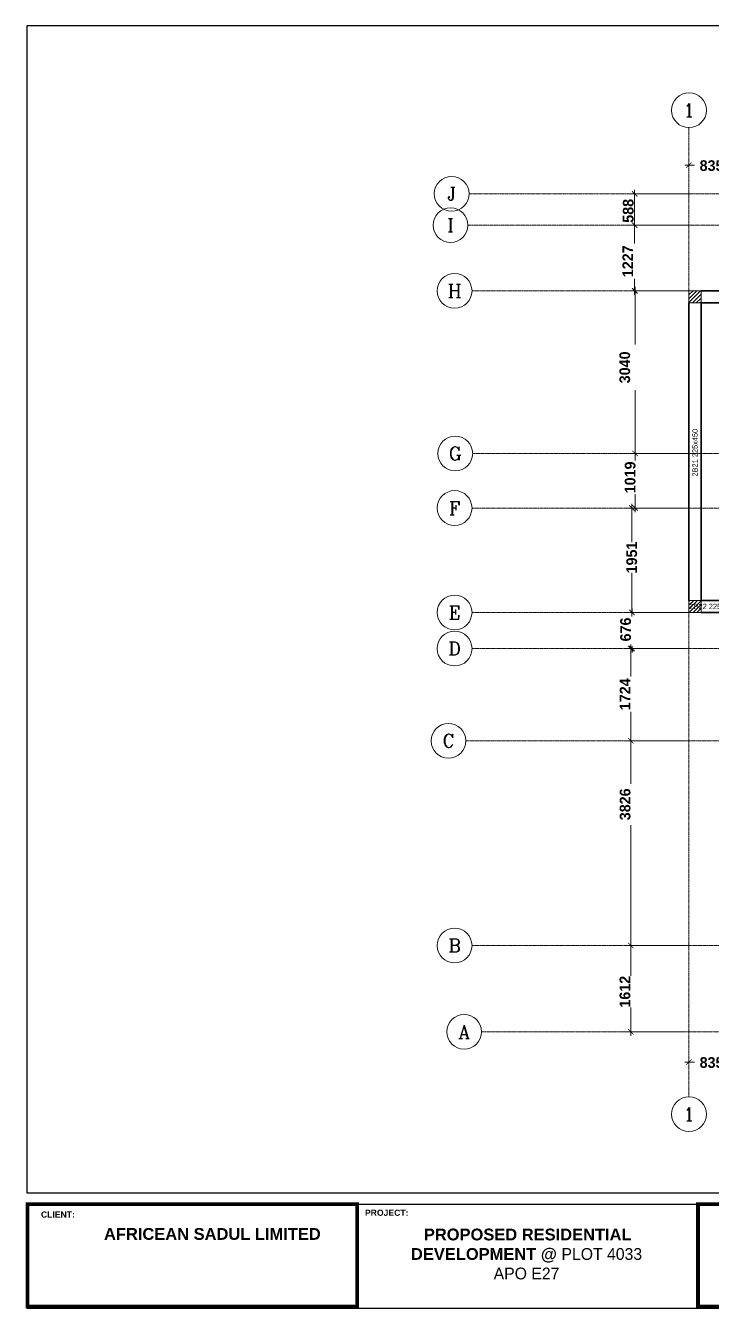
# Model space of a CAD drawing. Header units: inches. Extents: x 23 to 2032867, y 13 to 664695.
# Drawn here: x 1952466 to 1965281, y 347086 to 371059 of the extents above; entities that cross this region are included whole.
import ezdxf
from ezdxf.enums import TextEntityAlignment as Align

# ---------------------------------------------------------------- set-up
doc = ezdxf.new("R2010")
doc.units = ezdxf.units.IN
doc.header["$MEASUREMENT"] = 0
doc.linetypes.add('CENTER2', pattern=[0.7, 0.5, -0.1, 0, -0.1])
for name, color, linetype in [('Annotation - Text', 7, 'Continuous'), ('BEAM', 5, 'Continuous'), ('Dimensioning - General', 7, 'Continuous'), ('dimensions', 1, 'Continuous'), ('F5', 5, 'Continuous')]:
    doc.layers.add(name, color=color, linetype=linetype)
for name, color, linetype, lineweight in [('Axis_1', 8, 'CENTER2', 0), ('Axis_2', 8, 'CENTER2', 0), ('AxisBalloons_1', 150, 'ByLayer', 0), ('AxisBalloons_2', 150, 'ByLayer', 0), ('AxisText_1', 18, 'ByLayer', 0), ('AxisText_2', 18, 'ByLayer', 0), ('BeamText', 96, 'ByLayer', 0), ('ColHatch', 11, 'ByLayer', 0), ('Column', 1, 'ByLayer', 0)]:
    doc.layers.add(name, color=color, linetype=linetype, lineweight=lineweight)
doc.styles.add('AxisText_1', font='ROMANC', dxfattribs={"height": 50})
doc.styles.add('AxisText_2', font='ROMANC', dxfattribs={"height": 50})
doc.styles.add('BeamText', font='TXT', dxfattribs={"height": 1000})
doc.styles.add('City', font='cityb___.ttf', dxfattribs={"height": 200})
doc.styles.add('GENERATED_STYLE_3', font='arialbd.ttf')
doc.styles.get("Standard").update_dxf_attribs({"font": 'arial.ttf'})
doc.dimstyles.new('Copy of atus', dxfattribs={"dimtxt": 250, "dimasz": 100, "dimexe": 100, "dimexo": 100, "dimgap": 100, "dimtad": 1, "dimdec": 0, "dimdsep": 46, "dimtxsty": 'City', "dimblk1": 'ARCHTICK', "dimblk2": 'ARCHTICK', "dimsah": 1, "dimcen": 0, "dimdle": 75, "dimclrd": 6, "dimclre": 6, "dimclrt": 5, "dimadec": 0, "dimazin": 0, "dimtfac": 1, "dimtdec": 0, "dimtix": 1, "dimtmove": 2, "dimatfit": 3, "dimldrblk": 'ARCHTICK', "dimfxl": 100, "dimtolj": 1, "dimtzin": 0, "dimlwd": 5, "dimlwe": 5, "dimarcsym": 0})

# ---------------------------------------------------------------- blocks, each defined once
blk = doc.blocks.new('_ArchTick')
at = {"color": 0, "linetype": 'ByBlock', "const_width": 0.15}
blk.add_lwpolyline([(-0.5, -0.5), (0.5, 0.5)], dxfattribs=at)
blk = doc.blocks.new('*D248')
at = {"layer": 'Defpoints', "color": 0, "linetype": 'Continuous', "transparency": 16777216}
for p in [(1964863, 368455), (1965699, 368453), (1965699, 368384)]:
    blk.add_point(p, dxfattribs=at)
at = {"layer": 'Dimensioning - General', "color": 6, "lineweight": 5, "transparency": 16777216}
for p, q in [((1965699, 368484), (1965699, 368553)), ((1964863, 368355), (1964863, 368353))]:
    blk.add_line(p, q, dxfattribs=at)
at = {"layer": 'Dimensioning - General', "color": 6, "linetype": 'Continuous', "lineweight": 5, "transparency": 16777216}
for p, q in [((1964788, 368453), (1964968, 368453)), ((1965774, 368453), (1965601, 368453))]:
    blk.add_line(p, q, dxfattribs=at)
at = {"layer": 'Dimensioning - General', "color": 6, "linetype": 'Continuous', "lineweight": 5, "transparency": 16777216, "xscale": 100, "yscale": 100, "zscale": 100, "rotation": 180}
blk.add_blockref('_ArchTick', (1964863, 368453), dxfattribs=at)
at = {"layer": 'Dimensioning - General', "color": 6, "linetype": 'Continuous', "lineweight": 5, "transparency": 16777216, "xscale": 100, "yscale": 100, "zscale": 100}
blk.add_blockref('_ArchTick', (1965699, 368453), dxfattribs=at)
at = {"layer": 'Dimensioning - General', "color": 5, "linetype": 'Continuous', "lineweight": 20, "transparency": 16777216, "insert": (1965285, 368442), "char_height": 200, "attachment_point": 5, "style": 'City'}
blk.add_mtext('\\A1;835', dxfattribs=at)
blk = doc.blocks.new('*D254')
at = {"layer": 'Defpoints', "color": 0, "linetype": 'Continuous', "transparency": 16777216}
for p in [(1963847, 367917), (1964963, 367917), (1964863, 367330)]:
    blk.add_point(p, dxfattribs=at)
at = {"layer": 'Dimensioning - General', "color": 6, "linetype": 'Continuous', "lineweight": 5, "transparency": 16777216}
blk.add_line((1963847, 367255), (1963847, 367992), dxfattribs=at)
at = {"layer": 'Dimensioning - General', "color": 6, "lineweight": 5, "transparency": 16777216}
for p, q in [((1964863, 367917), (1963747, 367917)), ((1964763, 367330), (1963747, 367330))]:
    blk.add_line(p, q, dxfattribs=at)
at = {"layer": 'Dimensioning - General', "color": 6, "linetype": 'Continuous', "lineweight": 5, "transparency": 16777216, "xscale": 100, "yscale": 100, "zscale": 100}
for p, rotation in [((1963847, 367917), 90), ((1963847, 367330), 270)]:
    blk.add_blockref('_ArchTick', p, dxfattribs=dict(at, rotation=rotation))
at = {"layer": 'Dimensioning - General', "color": 5, "linetype": 'Continuous', "lineweight": 20, "transparency": 16777216, "insert": (1963728, 367598), "char_height": 200, "attachment_point": 5, "rotation": 90, "style": 'City'}
blk.add_mtext('\\A1;588', dxfattribs=at)
blk = doc.blocks.new('*D255')
at = {"layer": 'Defpoints', "color": 0, "linetype": 'Continuous', "transparency": 16777216}
for p in [(1963847, 367330), (1964963, 367330), (1964863, 366103)]:
    blk.add_point(p, dxfattribs=at)
at = {"layer": 'Dimensioning - General', "color": 6, "lineweight": 5, "transparency": 16777216}
for p, q in [((1964863, 367330), (1963747, 367330)), ((1964763, 366103), (1963747, 366103))]:
    blk.add_line(p, q, dxfattribs=at)
at = {"layer": 'Dimensioning - General', "color": 6, "linetype": 'Continuous', "lineweight": 5, "transparency": 16777216}
for p, q in [((1963847, 367405), (1963847, 366985)), ((1963847, 366028), (1963847, 366324))]:
    blk.add_line(p, q, dxfattribs=at)
at = {"layer": 'Dimensioning - General', "color": 6, "linetype": 'Continuous', "lineweight": 5, "transparency": 16777216, "xscale": 100, "yscale": 100, "zscale": 100}
for p, rotation in [((1963847, 367330), 90), ((1963847, 366103), 270)]:
    blk.add_blockref('_ArchTick', p, dxfattribs=dict(at, rotation=rotation))
at = {"layer": 'Dimensioning - General', "color": 5, "linetype": 'Continuous', "lineweight": 20, "transparency": 16777216, "insert": (1963719, 366655), "char_height": 200, "attachment_point": 5, "rotation": 90, "style": 'City'}
blk.add_mtext('\\A1;1227', dxfattribs=at)
blk = doc.blocks.new('*D256')
at = {"layer": 'Defpoints', "color": 0, "linetype": 'Continuous', "transparency": 16777216}
for p in [(1963857, 366103), (1964973, 366103), (1964863, 363063)]:
    blk.add_point(p, dxfattribs=at)
at = {"layer": 'Dimensioning - General', "color": 6, "lineweight": 5, "transparency": 16777216}
for p, q in [((1964873, 366103), (1963757, 366103)), ((1964763, 363063), (1963757, 363063))]:
    blk.add_line(p, q, dxfattribs=at)
at = {"layer": 'Dimensioning - General', "color": 6, "linetype": 'Continuous', "lineweight": 5, "transparency": 16777216}
for p, q in [((1963857, 366178), (1963857, 365097)), ((1963857, 362988), (1963857, 364247))]:
    blk.add_line(p, q, dxfattribs=at)
at = {"layer": 'Dimensioning - General', "color": 6, "linetype": 'Continuous', "lineweight": 5, "transparency": 16777216, "xscale": 100, "yscale": 100, "zscale": 100}
for p, rotation in [((1963857, 366103), 90), ((1963857, 363063), 270)]:
    blk.add_blockref('_ArchTick', p, dxfattribs=dict(at, rotation=rotation))
at = {"layer": 'Dimensioning - General', "color": 5, "linetype": 'Continuous', "lineweight": 20, "transparency": 16777216, "insert": (1963664, 364672), "char_height": 200, "attachment_point": 5, "rotation": 90, "style": 'City'}
blk.add_mtext('\\A1;3040', dxfattribs=at)
blk = doc.blocks.new('*D257')
at = {"layer": 'Defpoints', "color": 0, "linetype": 'Continuous', "transparency": 16777216}
for p in [(1963794, 362044), (1964909, 362044), (1964863, 360093)]:
    blk.add_point(p, dxfattribs=at)
at = {"layer": 'Dimensioning - General', "color": 6, "lineweight": 5, "transparency": 16777216}
for p, q in [((1964809, 362044), (1963694, 362044)), ((1964763, 360093), (1963694, 360093))]:
    blk.add_line(p, q, dxfattribs=at)
at = {"layer": 'Dimensioning - General', "color": 6, "linetype": 'Continuous', "lineweight": 5, "transparency": 16777216}
for p, q in [((1963794, 362119), (1963794, 361405)), ((1963794, 360018), (1963794, 360832))]:
    blk.add_line(p, q, dxfattribs=at)
at = {"layer": 'Dimensioning - General', "color": 6, "linetype": 'Continuous', "lineweight": 5, "transparency": 16777216, "xscale": 100, "yscale": 100, "zscale": 100}
for p, rotation in [((1963794, 362044), 90), ((1963794, 360093), 270)]:
    blk.add_blockref('_ArchTick', p, dxfattribs=dict(at, rotation=rotation))
at = {"layer": 'Dimensioning - General', "color": 5, "linetype": 'Continuous', "lineweight": 20, "transparency": 16777216, "insert": (1963794, 361119), "char_height": 200, "attachment_point": 5, "rotation": 90, "style": 'City'}
blk.add_mtext('\\A1;1951', dxfattribs=at)
blk = doc.blocks.new('*D258')
at = {"layer": 'Defpoints', "color": 0, "linetype": 'Continuous', "transparency": 16777216}
for p in [(1963775, 359417), (1964891, 359417), (1964863, 357694)]:
    blk.add_point(p, dxfattribs=at)
at = {"layer": 'Dimensioning - General', "color": 6, "lineweight": 5, "transparency": 16777216}
for p, q in [((1964791, 359417), (1963675, 359417)), ((1964763, 357694), (1963675, 357694))]:
    blk.add_line(p, q, dxfattribs=at)
at = {"layer": 'Dimensioning - General', "color": 6, "linetype": 'Continuous', "lineweight": 5, "transparency": 16777216}
for p, q in [((1963775, 359492), (1963775, 358892)), ((1963775, 357619), (1963775, 358233))]:
    blk.add_line(p, q, dxfattribs=at)
at = {"layer": 'Dimensioning - General', "color": 6, "linetype": 'Continuous', "lineweight": 5, "transparency": 16777216, "xscale": 100, "yscale": 100, "zscale": 100}
for p, rotation in [((1963775, 359417), 90), ((1963775, 357694), 270)]:
    blk.add_blockref('_ArchTick', p, dxfattribs=dict(at, rotation=rotation))
at = {"layer": 'Dimensioning - General', "color": 5, "linetype": 'Continuous', "lineweight": 20, "transparency": 16777216, "insert": (1963668, 358563), "char_height": 200, "attachment_point": 5, "rotation": 90, "style": 'City'}
blk.add_mtext('\\A1;1724', dxfattribs=at)
blk = doc.blocks.new('*D259')
at = {"layer": 'Defpoints', "color": 0, "linetype": 'Continuous', "transparency": 16777216}
for p in [(1963775, 353868), (1964891, 353868), (1964863, 352256)]:
    blk.add_point(p, dxfattribs=at)
at = {"layer": 'Dimensioning - General', "color": 6, "lineweight": 5, "transparency": 16777216}
for p, q in [((1964791, 353868), (1963675, 353868)), ((1964763, 352256), (1963675, 352256))]:
    blk.add_line(p, q, dxfattribs=at)
at = {"layer": 'Dimensioning - General', "color": 6, "linetype": 'Continuous', "lineweight": 5, "transparency": 16777216}
for p, q in [((1963775, 353943), (1963775, 353302)), ((1963775, 352181), (1963775, 352707))]:
    blk.add_line(p, q, dxfattribs=at)
at = {"layer": 'Dimensioning - General', "color": 6, "linetype": 'Continuous', "lineweight": 5, "transparency": 16777216, "xscale": 100, "yscale": 100, "zscale": 100}
for p, rotation in [((1963775, 353868), 90), ((1963775, 352256), 270)]:
    blk.add_blockref('_ArchTick', p, dxfattribs=dict(at, rotation=rotation))
at = {"layer": 'Dimensioning - General', "color": 5, "linetype": 'Continuous', "lineweight": 20, "transparency": 16777216, "insert": (1963667, 353004), "char_height": 200, "attachment_point": 5, "rotation": 90, "style": 'City'}
blk.add_mtext('\\A1;1612', dxfattribs=at)
blk = doc.blocks.new('*D260')
at = {"layer": 'Defpoints', "color": 0, "linetype": 'Continuous', "transparency": 16777216}
for p in [(1963775, 357694), (1964891, 357694), (1964863, 353868)]:
    blk.add_point(p, dxfattribs=at)
at = {"layer": 'Dimensioning - General', "color": 6, "lineweight": 5, "transparency": 16777216}
for p, q in [((1964791, 357694), (1963675, 357694)), ((1964763, 353868), (1963675, 353868))]:
    blk.add_line(p, q, dxfattribs=at)
at = {"layer": 'Dimensioning - General', "color": 6, "linetype": 'Continuous', "lineweight": 5, "transparency": 16777216}
for p, q in [((1963775, 357769), (1963775, 356892)), ((1963775, 353793), (1963775, 356119))]:
    blk.add_line(p, q, dxfattribs=at)
at = {"layer": 'Dimensioning - General', "color": 6, "linetype": 'Continuous', "lineweight": 5, "transparency": 16777216, "xscale": 100, "yscale": 100, "zscale": 100}
for p, rotation in [((1963775, 357694), 90), ((1963775, 353868), 270)]:
    blk.add_blockref('_ArchTick', p, dxfattribs=dict(at, rotation=rotation))
at = {"layer": 'Dimensioning - General', "color": 5, "linetype": 'Continuous', "lineweight": 20, "transparency": 16777216, "insert": (1963670, 356506), "char_height": 200, "attachment_point": 5, "rotation": 90, "style": 'City'}
blk.add_mtext('\\A1;3826', dxfattribs=at)
blk = doc.blocks.new('*D276')
at = {"layer": 'Defpoints', "color": 0, "linetype": 'Continuous', "transparency": 16777216}
for p in [(1963857, 363063), (1964973, 363063), (1964887, 362044)]:
    blk.add_point(p, dxfattribs=at)
at = {"layer": 'Dimensioning - General', "color": 6, "lineweight": 5, "transparency": 16777216}
for p, q in [((1964873, 363063), (1963757, 363063)), ((1964787, 362044), (1963757, 362044))]:
    blk.add_line(p, q, dxfattribs=at)
at = {"layer": 'Dimensioning - General', "color": 6, "linetype": 'Continuous', "lineweight": 5, "transparency": 16777216}
for p, q in [((1963857, 363138), (1963857, 362929)), ((1963857, 361969), (1963857, 362304))]:
    blk.add_line(p, q, dxfattribs=at)
at = {"layer": 'Dimensioning - General', "color": 6, "linetype": 'Continuous', "lineweight": 5, "transparency": 16777216, "xscale": 100, "yscale": 100, "zscale": 100}
for p, rotation in [((1963857, 363063), 90), ((1963857, 362044), 270)]:
    blk.add_blockref('_ArchTick', p, dxfattribs=dict(at, rotation=rotation))
at = {"layer": 'Dimensioning - General', "color": 5, "linetype": 'Continuous', "lineweight": 20, "transparency": 16777216, "insert": (1963764, 362616), "char_height": 200, "attachment_point": 5, "rotation": 90, "style": 'City'}
blk.add_mtext('\\A1;1019', dxfattribs=at)
blk = doc.blocks.new('*D277')
at = {"layer": 'Defpoints', "color": 0, "linetype": 'Continuous', "transparency": 16777216}
for p in [(1963799, 360093), (1964915, 360093), (1964887, 359417)]:
    blk.add_point(p, dxfattribs=at)
at = {"layer": 'Dimensioning - General', "color": 6, "lineweight": 5, "transparency": 16777216}
for p, q in [((1964815, 360093), (1963699, 360093)), ((1964787, 359417), (1963699, 359417))]:
    blk.add_line(p, q, dxfattribs=at)
at = {"layer": 'Dimensioning - General', "color": 6, "linetype": 'Continuous', "lineweight": 5, "transparency": 16777216}
for p, q in [((1963799, 360168), (1963799, 360084)), ((1963799, 359342), (1963799, 359465))]:
    blk.add_line(p, q, dxfattribs=at)
at = {"layer": 'Dimensioning - General', "color": 6, "linetype": 'Continuous', "lineweight": 5, "transparency": 16777216, "xscale": 100, "yscale": 100, "zscale": 100}
for p, rotation in [((1963799, 360093), 90), ((1963799, 359417), 270)]:
    blk.add_blockref('_ArchTick', p, dxfattribs=dict(at, rotation=rotation))
at = {"layer": 'Dimensioning - General', "color": 5, "linetype": 'Continuous', "lineweight": 20, "transparency": 16777216, "insert": (1963679, 359774), "char_height": 200, "attachment_point": 5, "rotation": 90, "style": 'City'}
blk.add_mtext('\\A1;676', dxfattribs=at)
blk = doc.blocks.new('*D286')
at = {"layer": 'Defpoints', "color": 0, "linetype": 'Continuous', "transparency": 16777216}
for p in [(1964863, 351692), (1965699, 351690), (1965699, 351621)]:
    blk.add_point(p, dxfattribs=at)
at = {"layer": 'Dimensioning - General', "color": 6, "linetype": 'Continuous', "lineweight": 5, "transparency": 16777216}
for p, q in [((1964788, 351690), (1964968, 351690)), ((1965774, 351690), (1965601, 351690))]:
    blk.add_line(p, q, dxfattribs=at)
at = {"layer": 'Dimensioning - General', "color": 6, "lineweight": 5, "transparency": 16777216}
for p, q in [((1965699, 351721), (1965699, 351790)), ((1964863, 351592), (1964863, 351590))]:
    blk.add_line(p, q, dxfattribs=at)
at = {"layer": 'Dimensioning - General', "color": 6, "linetype": 'Continuous', "lineweight": 5, "transparency": 16777216, "xscale": 100, "yscale": 100, "zscale": 100, "rotation": 180}
blk.add_blockref('_ArchTick', (1964863, 351690), dxfattribs=at)
at = {"layer": 'Dimensioning - General', "color": 6, "linetype": 'Continuous', "lineweight": 5, "transparency": 16777216, "xscale": 100, "yscale": 100, "zscale": 100}
blk.add_blockref('_ArchTick', (1965699, 351690), dxfattribs=at)
at = {"layer": 'Dimensioning - General', "color": 5, "linetype": 'Continuous', "lineweight": 20, "transparency": 16777216, "insert": (1965285, 351679), "char_height": 200, "attachment_point": 5, "style": 'City'}
blk.add_mtext('\\A1;835', dxfattribs=at)

msp = doc.modelspace()

# ---------------------------------------------------------------- linework, layer by layer
at = {"lineweight": 9}
msp.add_line((1958659.481, 349032.66), (1965032.115, 349032.66), dxfattribs=at)
for p, q in [((1952500.54, 347121.36), (1952500.54, 348256.335)), ((1955943.862, 347121.36), (1958659.481, 347121.36))]:
    msp.add_line(p, q)
at = {"const_width": 69.984}
for points in [[(1952500.54, 349032.66), (1958659.481, 349032.66), (1958659.481, 347121.36), (1952500.54, 347121.36)], [(1965032.115, 349032.66), (1970672.239, 349032.66), (1970672.239, 347121.36), (1965032.115, 347121.36)]]:
    msp.add_lwpolyline(points, close=True, dxfattribs=at)
msp.add_lwpolyline([(1988390.622, 347086.368), (1952491.193, 347086.368), (1952500.54, 349032.66), (1988390.622, 349032.66)], close=True)
at = {"layer": 'Axis_1'}
for p, q in [((1960752.993, 367916.552), (1982121.664, 367916.552)), ((1960731.065, 367328.932), (1982256.984, 367328.932)), ((1960807.951, 366102.392), (1982248.594, 366102.392)), ((1960820.435, 363062.692), (1982261.084, 363062.692)), ((1960807.951, 362043.562), (1981807.954, 362043.562)), ((1960807.951, 360092.511), (1982248.594, 360092.511)), ((1960807.951, 359416.555), (1982248.594, 359416.555)), ((1960692.134, 357692.786), (1982074.544, 357692.786)), ((1960807.951, 353866.864), (1982248.594, 353866.864)), ((1960986.04, 352255.286), (1982243.874, 352255.286))]:
    msp.add_line(p, q, dxfattribs=at)
at = {"layer": 'Axis_2'}
msp.add_line((1964863.292, 351039.813), (1964863.292, 369152.292), dxfattribs=at)
at = {"layer": 'AxisBalloons_1'}
for centre in [(1960427.993, 367916.552), (1960406.065, 367328.932), (1960482.951, 366102.392), (1960495.435, 363062.692), (1960482.951, 362043.562), (1960482.951, 360092.511), (1960482.951, 359416.555), (1960367.134, 357692.786), (1960482.951, 353866.864), (1960661.04, 352255.286)]:
    msp.add_circle(centre, 325, dxfattribs=at)
at = {"layer": 'AxisBalloons_2'}
for centre in [(1964863.292, 369477.292), (1964863.292, 350714.813)]:
    msp.add_circle(centre, 325, dxfattribs=at)
at = {"layer": 'BEAM', "linetype": 'Continuous', "lineweight": 30}
for p, q in [((1965088.292, 366102.392), (1970808.094, 366102.392)), ((1964863.292, 360317.511), (1964863.292, 365877.392)), ((1965088.292, 365877.392), (1970808.094, 365877.392)), ((1965088.292, 360317.511), (1965088.292, 365877.392)), ((1965088.292, 360317.511), (1965586.182, 360317.511)), ((1965088.292, 360092.511), (1965586.182, 360092.511))]:
    msp.add_line(p, q, dxfattribs=at)
at = {"layer": 'ColHatch', "linetype": 'Continuous'}
for p, q in [((1964863.292, 366097.165), (1964868.519, 366102.392)), ((1964863.292, 366026.454), (1964939.23, 366102.392)), ((1964863.292, 365955.743), (1965009.941, 366102.392)), ((1964863.292, 365885.033), (1965080.651, 366102.392)), ((1964926.362, 365877.392), (1965088.292, 366039.322)), ((1964997.073, 365877.392), (1965088.292, 365968.611)), ((1965067.783, 365877.392), (1965088.292, 365897.901)), ((1964863.292, 360298.889), (1964881.914, 360317.511)), ((1964863.292, 360228.178), (1964952.625, 360317.511)), ((1964863.292, 360157.468), (1965023.336, 360317.511)), ((1964869.046, 360092.511), (1965088.292, 360311.757)), ((1964939.757, 360092.511), (1965088.292, 360241.046)), ((1965010.468, 360092.511), (1965088.292, 360170.336)), ((1965081.178, 360092.511), (1965088.292, 360099.625))]:
    msp.add_line(p, q, dxfattribs=at)
at = {"layer": 'Column'}
for p, q in [((1965088.292, 366102.392), (1964863.292, 366102.392)), ((1964863.292, 366102.392), (1964863.292, 365877.392)), ((1965088.292, 365877.392), (1965088.292, 366102.392)), ((1964863.292, 365877.392), (1965088.292, 365877.392)), ((1965088.292, 360317.511), (1964863.292, 360317.511)), ((1964863.292, 360317.511), (1964863.292, 360092.511)), ((1965088.292, 360092.511), (1965088.292, 360317.511)), ((1964863.292, 360092.511), (1965088.292, 360092.511))]:
    msp.add_line(p, q, dxfattribs=at)
at = {"layer": 'dimensions', "color": 7}
msp.add_lwpolyline([(1988390.622, 349241.756), (1952491.193, 349241.756), (1952491.193, 371058.807), (1988390.622, 371058.807)], close=True, dxfattribs=at)

# ---------------------------------------------------------------- texts
at = {"layer": 'Annotation - Text', "color": 3, "linetype": 'Continuous', "lineweight": 20, "char_height": 220.29504, "width": 4698.6668, "attachment_point": 2, "line_spacing_factor": 0.992596, "style": 'GENERATED_STYLE_3'}
for s, insert in [('\\pi43.81889;AFRICEAN SADUL LIMITED', (1955933.503, 348586.984)), ('\\pi43.81889;PROPOSED RESIDENTIAL DEVELOPMENT @ {\\fStencil|b0|i0|c0|p82;PLOT 4033 APO E27}', (1961826.882, 348576.869))]:
    msp.add_mtext(s, dxfattribs=dict(at, insert=insert))
at = {"layer": 'AxisText_1', "color": 7, "linetype": 'Continuous', "style": 'AxisText_1'}
for s, p in [('J', (1960427.993, 367916.552)), ('I', (1960406.065, 367328.932)), ('H', (1960482.951, 366102.392)), ('G', (1960495.435, 363062.692)), ('F', (1960482.951, 362043.562)), ('E', (1960482.951, 360092.511)), ('D', (1960482.951, 359416.555)), ('C', (1960367.134, 357692.786)), ('B', (1960482.951, 353866.864)), ('A', (1960661.04, 352255.286))]:
    msp.add_text(s, height=250, dxfattribs=at).set_placement(p, align=Align.MIDDLE_CENTER)
at = {"layer": 'AxisText_2', "color": 0, "linetype": 'Continuous', "style": 'AxisText_2'}
for p in [(1964863.292, 369477.292), (1964863.292, 350714.813)]:
    msp.add_text('1', height=250, dxfattribs=at).set_placement(p, align=Align.MIDDLE_CENTER)
at = {"layer": 'BeamText', "linetype": 'Continuous', "style": 'BeamText'}
msp.add_text('2B21 225x450 ', height=100, rotation=90, dxfattribs=at).set_placement((1964975.792, 363097.452), align=Align.MIDDLE_CENTER)
msp.add_text('2B22 225x450 ', height=100, dxfattribs=at).set_placement((1965337.237, 360205.011), align=Align.MIDDLE_CENTER)
at = {"layer": 'F5', "color": 1, "lineweight": -2, "char_height": 115.28938, "width": 1743.06843, "attachment_point": 4}
for s, insert in [('{\\fArial|b1|i0|c0|p34;CLIENT:}', (1952751.064, 348839.059)), ('{\\fArial|b1|i0|c0|p34;PROJECT:}', (1958806.593, 348872.388))]:
    msp.add_mtext(s, dxfattribs=dict(at, insert=insert))

# ---------------------------------------------------------------- dimensions: what is measured, and where the dimension line sits
at = {"layer": 'Dimensioning - General', "color": 151, "linetype": 'Continuous', "lineweight": 20, "true_color": 0x80c2ff}
for base, p1, p2, picture, middle in [((1965698.682, 368453.033), (1964863.292, 368455.281), (1965698.682, 368384.301), '*D248', (1965284.623, 368441.62)), ((1965698.682, 351690.044), (1964863.292, 351692.292), (1965698.682, 351621.312), '*D286', (1965284.623, 351678.631))]:
    dim = msp.add_linear_dim(base=base, p1=p1, p2=p2, dimstyle='Copy of atus', dxfattribs=at)
    dim.commit()
    dim.dimension.update_dxf_attribs({"geometry": picture, "text_midpoint": middle, "dimtype": 160})
for base, p1, p2, picture, middle in [((1963847.372, 367917.347), (1964863.292, 367329.727), (1964963.292, 367917.347), '*D254', (1963727.669, 367598.331)), ((1963847.372, 367329.727), (1964863.292, 366103.187), (1964963.292, 367329.727), '*D255', (1963718.882, 366654.625)), ((1963856.591, 366103.187), (1964863.292, 363063.487), (1964972.511, 366103.187), '*D256', (1963664.153, 364672.092)), ((1963856.591, 363063.487), (1964886.825, 362044.357), (1964972.511, 363063.487), '*D276', (1963763.565, 362616.266)), ((1963793.552, 362044.357), (1964863.292, 360093.306), (1964909.472, 362044.357), '*D257', (1963793.552, 361118.505)), ((1963799.103, 360093.306), (1964886.825, 359417.35), (1964915.023, 360093.306), '*D277', (1963679.4, 359774.29)), ((1963775.28, 359417.35), (1964863.292, 357693.581), (1964891.201, 359417.35), '*D258', (1963668.41, 358562.727)), ((1963775.28, 357693.581), (1964863.292, 353867.659), (1964891.201, 357693.581), '*D260', (1963669.653, 356505.646)), ((1963775.28, 353867.659), (1964863.292, 352256.081), (1964891.201, 353867.659), '*D259', (1963666.724, 353004.483))]:
    dim = msp.add_linear_dim(base=base, p1=p1, p2=p2, angle=90, dimstyle='Copy of atus', dxfattribs=at)
    dim.commit()
    dim.dimension.update_dxf_attribs({"geometry": picture, "text_midpoint": middle, "dimtype": 160, "text_rotation": 90})

doc.saveas('drawing.dxf')
